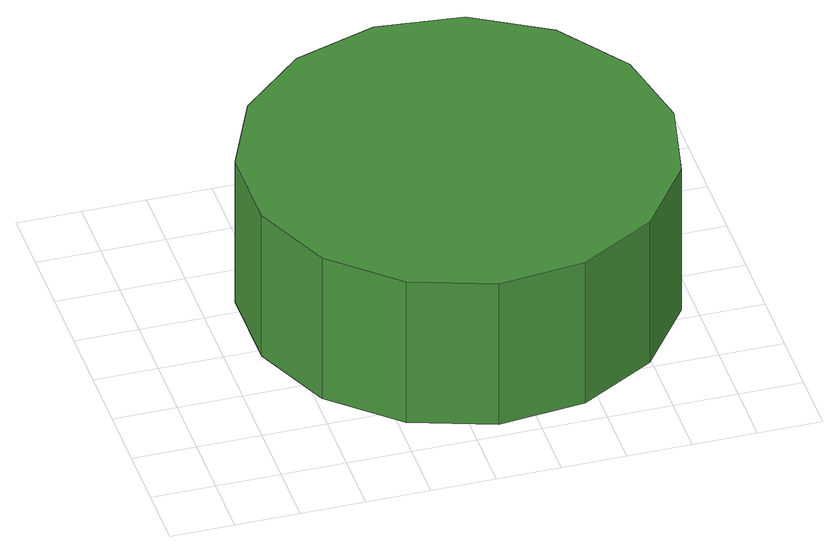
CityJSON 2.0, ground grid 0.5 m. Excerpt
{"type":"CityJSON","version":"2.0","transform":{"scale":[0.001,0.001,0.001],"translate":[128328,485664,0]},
"CityObjects":{
"tree1":{"type":"SolitaryVegetationObject","attributes":{"function":"something"},"geometry":[{"type":"MultiSurface","lod":"1","boundaries":[[[0,1,2,3,4,5,6,7,8,9,10,11,12,13,14]],[[15,16,17,18,19,20,21,22,23,24,25,26,27,28,29]],[[0,29,28,1]],[[1,28,27,2]],[[2,27,26,3]],[[3,26,25,4]],[[4,25,24,5]],[[5,24,23,6]],[[6,23,22,7]],[[7,22,21,8]],[[8,21,20,9]],[[9,20,19,10]],[[10,19,18,11]],[[11,18,17,12]],[[12,17,16,13]],[[13,16,15,14]],[[14,15,29,0]]]}]}
},
"vertices":[
[4029,1778,2164],[3887,2448,2164],[3484,3003,2164],[2891,3346,2164],[2209,3417,2164],[1557,3205,2164],[1048,2747,2164],[769,2121,2164],[769,1435,2164],[1048,809,2164],[1557,351,2164],[2209,139,2164],[2891,211,2164],[3484,553,2164],[3887,1108,2164],[3887,1108,874],[3484,553,874],[2891,211,874],[2209,139,874],[1557,351,874],[1048,809,874],[769,1435,874],[769,2121,874],[1048,2747,874],[1557,3205,874],[2209,3417,874],[2891,3346,874],[3484,3003,874],[3887,2448,874],[4029,1778,874]
]}
